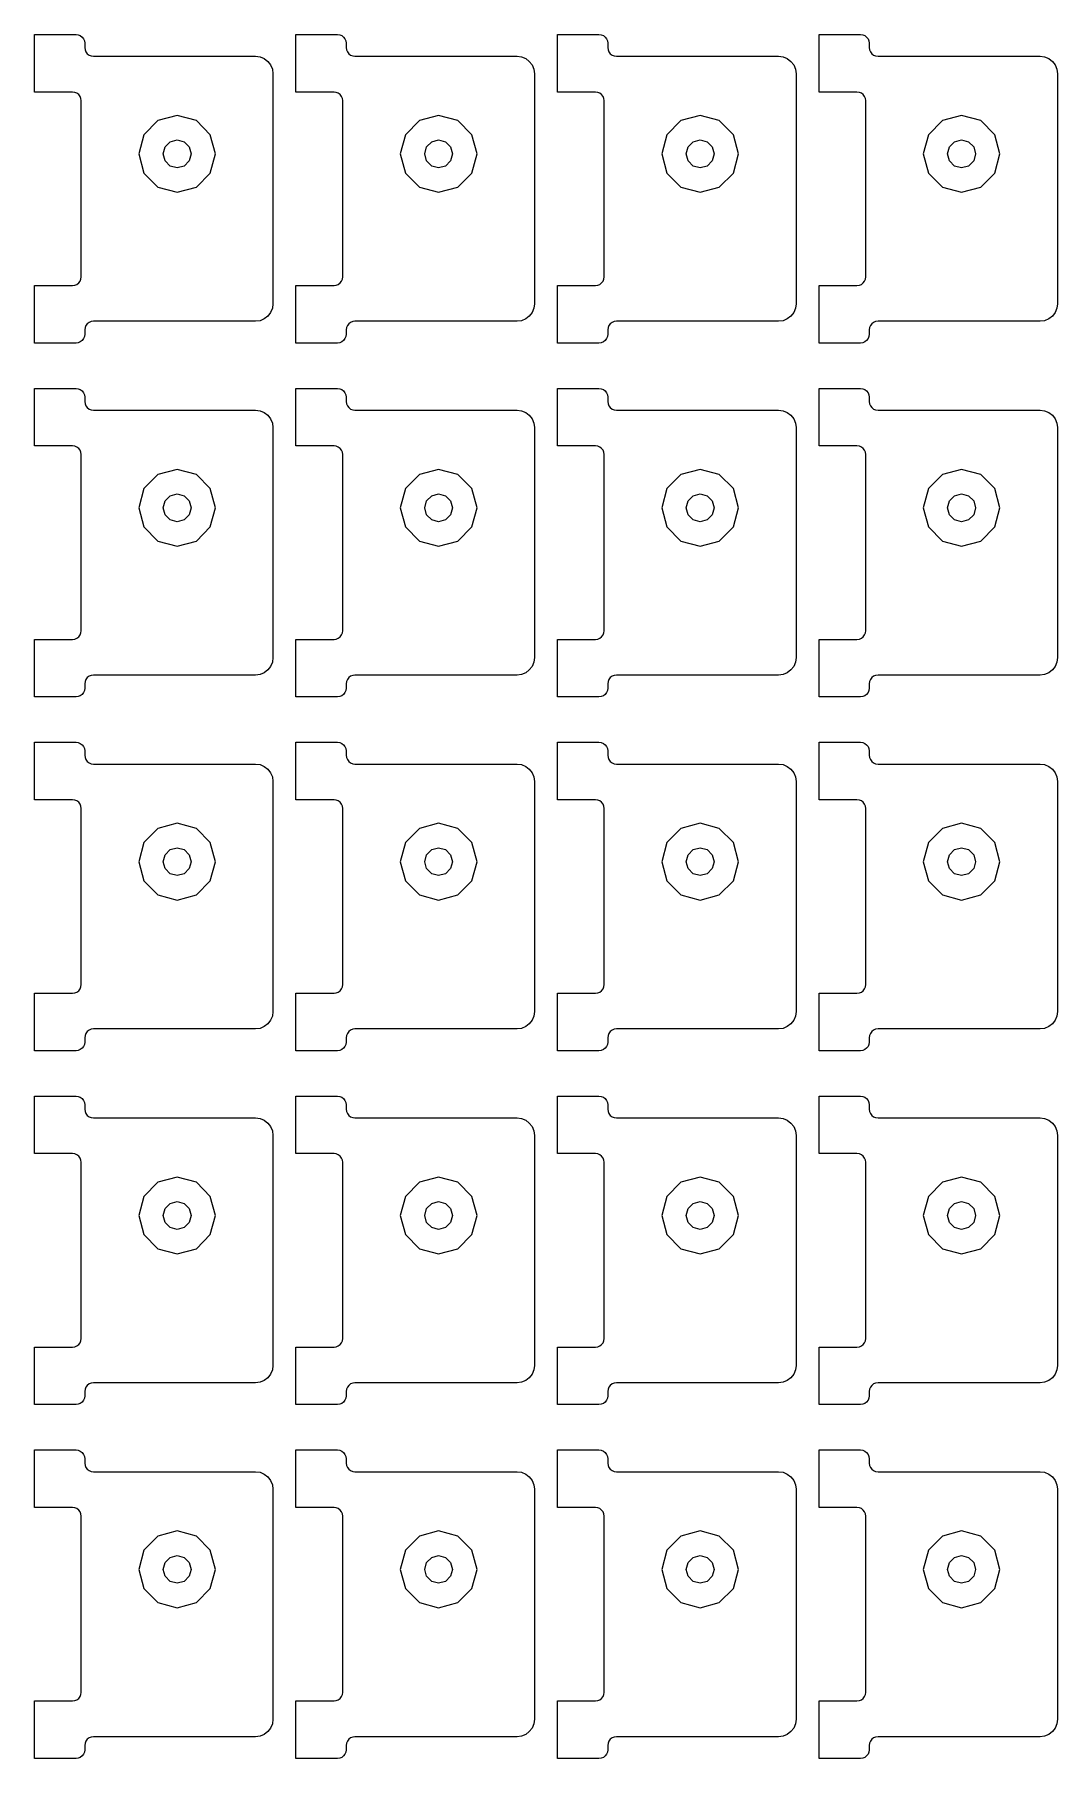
# Model space of a CAD drawing. Extents: x 11 to 212, y 11 to 212.
# Drawn here: x 100.53 to 107.44, y 85.08 to 96.72 of the extents above; entities that cross this region are included whole.
import ezdxf

# ---------------------------------------------------------------- set-up
doc = ezdxf.new("R2010")
doc.units = 0
doc.layers.add('G', color=7, linetype='continuous')

msp = doc.modelspace()

# ---------------------------------------------------------------- linework, layer by layer
at = {"layer": 'G'}
for points in [[(100.788, 95.024), (100.803, 95.026), (100.818, 95.031), (100.83, 95.041), (100.839, 95.053), (100.845, 95.067), (100.847, 95.082), (100.847, 96.271), (100.845, 96.286), (100.839, 96.3), (100.83, 96.312), (100.818, 96.322), (100.803, 96.327), (100.788, 96.329), (100.532, 96.329), (100.532, 96.718), (100.812, 96.718), (100.827, 96.716), (100.841, 96.71), (100.853, 96.7), (100.863, 96.688), (100.869, 96.674), (100.871, 96.659), (100.871, 96.629), (100.873, 96.614), (100.878, 96.6), (100.888, 96.588), (100.9, 96.578), (100.914, 96.573), (100.929, 96.571), (102.024, 96.571), (102.054, 96.567), (102.082, 96.555), (102.107, 96.536), (102.125, 96.512), (102.137, 96.483), (102.141, 96.453), (102.141, 94.9), (102.137, 94.87), (102.125, 94.841), (102.107, 94.817), (102.082, 94.798), (102.054, 94.786), (102.024, 94.782), (100.929, 94.782), (100.914, 94.78), (100.9, 94.774), (100.888, 94.765), (100.878, 94.753), (100.873, 94.739), (100.871, 94.724), (100.871, 94.694), (100.869, 94.679), (100.863, 94.665), (100.853, 94.653), (100.841, 94.643), (100.827, 94.637), (100.812, 94.635), (100.532, 94.635), (100.532, 95.024)], [(102.553, 95.024), (102.568, 95.026), (102.582, 95.031), (102.595, 95.041), (102.604, 95.053), (102.61, 95.067), (102.612, 95.082), (102.612, 96.271), (102.61, 96.286), (102.604, 96.3), (102.595, 96.312), (102.582, 96.322), (102.568, 96.327), (102.553, 96.329), (102.296, 96.329), (102.296, 96.718), (102.576, 96.718), (102.592, 96.716), (102.606, 96.71), (102.618, 96.7), (102.627, 96.688), (102.633, 96.674), (102.635, 96.659), (102.635, 96.629), (102.637, 96.614), (102.643, 96.6), (102.653, 96.588), (102.665, 96.578), (102.679, 96.573), (102.694, 96.571), (103.788, 96.571), (103.819, 96.567), (103.847, 96.555), (103.871, 96.536), (103.89, 96.512), (103.902, 96.483), (103.906, 96.453), (103.906, 94.9), (103.902, 94.87), (103.89, 94.841), (103.871, 94.817), (103.847, 94.798), (103.819, 94.786), (103.788, 94.782), (102.694, 94.782), (102.679, 94.78), (102.665, 94.774), (102.653, 94.765), (102.643, 94.753), (102.637, 94.739), (102.635, 94.724), (102.635, 94.694), (102.633, 94.679), (102.627, 94.665), (102.618, 94.653), (102.606, 94.643), (102.592, 94.637), (102.576, 94.635), (102.296, 94.635), (102.296, 95.024)], [(104.318, 95.024), (104.333, 95.026), (104.347, 95.031), (104.359, 95.041), (104.369, 95.053), (104.374, 95.067), (104.376, 95.082), (104.376, 96.271), (104.374, 96.286), (104.369, 96.3), (104.359, 96.312), (104.347, 96.322), (104.333, 96.327), (104.318, 96.329), (104.061, 96.329), (104.061, 96.718), (104.341, 96.718), (104.356, 96.716), (104.371, 96.71), (104.383, 96.7), (104.392, 96.688), (104.398, 96.674), (104.4, 96.659), (104.4, 96.629), (104.402, 96.614), (104.408, 96.6), (104.417, 96.588), (104.429, 96.578), (104.444, 96.573), (104.459, 96.571), (105.553, 96.571), (105.583, 96.567), (105.612, 96.555), (105.636, 96.536), (105.655, 96.512), (105.667, 96.483), (105.671, 96.453), (105.671, 94.9), (105.667, 94.87), (105.655, 94.841), (105.636, 94.817), (105.612, 94.798), (105.583, 94.786), (105.553, 94.782), (104.459, 94.782), (104.444, 94.78), (104.429, 94.774), (104.417, 94.765), (104.408, 94.753), (104.402, 94.739), (104.4, 94.724), (104.4, 94.694), (104.398, 94.679), (104.392, 94.665), (104.383, 94.653), (104.371, 94.643), (104.356, 94.637), (104.341, 94.635), (104.061, 94.635), (104.061, 95.024)], [(106.082, 95.024), (106.098, 95.026), (106.112, 95.031), (106.124, 95.041), (106.133, 95.053), (106.139, 95.067), (106.141, 95.082), (106.141, 96.271), (106.139, 96.286), (106.133, 96.3), (106.124, 96.312), (106.112, 96.322), (106.098, 96.327), (106.082, 96.329), (105.826, 96.329), (105.826, 96.718), (106.106, 96.718), (106.121, 96.716), (106.135, 96.71), (106.147, 96.7), (106.157, 96.688), (106.163, 96.674), (106.165, 96.659), (106.165, 96.629), (106.167, 96.614), (106.173, 96.6), (106.182, 96.588), (106.194, 96.578), (106.208, 96.573), (106.224, 96.571), (107.318, 96.571), (107.348, 96.567), (107.376, 96.555), (107.401, 96.536), (107.42, 96.512), (107.431, 96.483), (107.435, 96.453), (107.435, 94.9), (107.431, 94.87), (107.42, 94.841), (107.401, 94.817), (107.376, 94.798), (107.348, 94.786), (107.318, 94.782), (106.224, 94.782), (106.208, 94.78), (106.194, 94.774), (106.182, 94.765), (106.173, 94.753), (106.167, 94.739), (106.165, 94.724), (106.165, 94.694), (106.163, 94.679), (106.157, 94.665), (106.147, 94.653), (106.135, 94.643), (106.121, 94.637), (106.106, 94.635), (105.826, 94.635), (105.826, 95.024)], [(101.718, 95.782), (101.753, 95.912), (101.718, 96.041), (101.624, 96.136), (101.494, 96.171), (101.365, 96.136), (101.27, 96.041), (101.235, 95.912), (101.27, 95.782), (101.365, 95.688), (101.494, 95.653), (101.624, 95.688)], [(103.483, 95.782), (103.518, 95.912), (103.483, 96.041), (103.388, 96.136), (103.259, 96.171), (103.129, 96.136), (103.035, 96.041), (103, 95.912), (103.035, 95.782), (103.129, 95.688), (103.259, 95.653), (103.388, 95.688)], [(105.248, 95.782), (105.282, 95.912), (105.248, 96.041), (105.153, 96.136), (105.024, 96.171), (104.894, 96.136), (104.799, 96.041), (104.765, 95.912), (104.799, 95.782), (104.894, 95.688), (105.024, 95.653), (105.153, 95.688)], [(107.012, 95.782), (107.047, 95.912), (107.012, 96.041), (106.918, 96.136), (106.788, 96.171), (106.659, 96.136), (106.564, 96.041), (106.529, 95.912), (106.564, 95.782), (106.659, 95.688), (106.788, 95.653), (106.918, 95.688)], [(101.588, 95.912), (101.576, 95.865), (101.541, 95.83), (101.494, 95.818), (101.447, 95.83), (101.413, 95.865), (101.4, 95.912), (101.413, 95.959), (101.447, 95.993), (101.494, 96.006), (101.541, 95.993), (101.576, 95.959)], [(103.353, 95.912), (103.34, 95.865), (103.306, 95.83), (103.259, 95.818), (103.212, 95.83), (103.177, 95.865), (103.165, 95.912), (103.177, 95.959), (103.212, 95.993), (103.259, 96.006), (103.306, 95.993), (103.34, 95.959)], [(105.118, 95.912), (105.105, 95.865), (105.071, 95.83), (105.024, 95.818), (104.976, 95.83), (104.942, 95.865), (104.929, 95.912), (104.942, 95.959), (104.976, 95.993), (105.024, 96.006), (105.071, 95.993), (105.105, 95.959)], [(106.882, 95.912), (106.87, 95.865), (106.835, 95.83), (106.788, 95.818), (106.741, 95.83), (106.707, 95.865), (106.694, 95.912), (106.707, 95.959), (106.741, 95.993), (106.788, 96.006), (106.835, 95.993), (106.87, 95.959)], [(100.788, 92.635), (100.803, 92.637), (100.818, 92.643), (100.83, 92.653), (100.839, 92.665), (100.845, 92.679), (100.847, 92.694), (100.847, 93.882), (100.845, 93.898), (100.839, 93.912), (100.83, 93.924), (100.818, 93.933), (100.803, 93.939), (100.788, 93.941), (100.532, 93.941), (100.532, 94.329), (100.812, 94.329), (100.827, 94.327), (100.841, 94.322), (100.853, 94.312), (100.863, 94.3), (100.869, 94.286), (100.871, 94.271), (100.871, 94.241), (100.873, 94.226), (100.878, 94.212), (100.888, 94.2), (100.9, 94.19), (100.914, 94.184), (100.929, 94.182), (102.024, 94.182), (102.054, 94.178), (102.082, 94.167), (102.107, 94.148), (102.125, 94.124), (102.137, 94.095), (102.141, 94.065), (102.141, 92.512), (102.137, 92.481), (102.125, 92.453), (102.107, 92.429), (102.082, 92.41), (102.054, 92.398), (102.024, 92.394), (100.929, 92.394), (100.914, 92.392), (100.9, 92.386), (100.888, 92.377), (100.878, 92.365), (100.873, 92.351), (100.871, 92.335), (100.871, 92.306), (100.869, 92.291), (100.863, 92.276), (100.853, 92.264), (100.841, 92.255), (100.827, 92.249), (100.812, 92.247), (100.532, 92.247), (100.532, 92.635)], [(102.553, 92.635), (102.568, 92.637), (102.582, 92.643), (102.595, 92.653), (102.604, 92.665), (102.61, 92.679), (102.612, 92.694), (102.612, 93.882), (102.61, 93.898), (102.604, 93.912), (102.595, 93.924), (102.582, 93.933), (102.568, 93.939), (102.553, 93.941), (102.296, 93.941), (102.296, 94.329), (102.576, 94.329), (102.592, 94.327), (102.606, 94.322), (102.618, 94.312), (102.627, 94.3), (102.633, 94.286), (102.635, 94.271), (102.635, 94.241), (102.637, 94.226), (102.643, 94.212), (102.653, 94.2), (102.665, 94.19), (102.679, 94.184), (102.694, 94.182), (103.788, 94.182), (103.819, 94.178), (103.847, 94.167), (103.871, 94.148), (103.89, 94.124), (103.902, 94.095), (103.906, 94.065), (103.906, 92.512), (103.902, 92.481), (103.89, 92.453), (103.871, 92.429), (103.847, 92.41), (103.819, 92.398), (103.788, 92.394), (102.694, 92.394), (102.679, 92.392), (102.665, 92.386), (102.653, 92.377), (102.643, 92.365), (102.637, 92.351), (102.635, 92.335), (102.635, 92.306), (102.633, 92.291), (102.627, 92.276), (102.618, 92.264), (102.606, 92.255), (102.592, 92.249), (102.576, 92.247), (102.296, 92.247), (102.296, 92.635)], [(104.318, 92.635), (104.333, 92.637), (104.347, 92.643), (104.359, 92.653), (104.369, 92.665), (104.374, 92.679), (104.376, 92.694), (104.376, 93.882), (104.374, 93.898), (104.369, 93.912), (104.359, 93.924), (104.347, 93.933), (104.333, 93.939), (104.318, 93.941), (104.061, 93.941), (104.061, 94.329), (104.341, 94.329), (104.356, 94.327), (104.371, 94.322), (104.383, 94.312), (104.392, 94.3), (104.398, 94.286), (104.4, 94.271), (104.4, 94.241), (104.402, 94.226), (104.408, 94.212), (104.417, 94.2), (104.429, 94.19), (104.444, 94.184), (104.459, 94.182), (105.553, 94.182), (105.583, 94.178), (105.612, 94.167), (105.636, 94.148), (105.655, 94.124), (105.667, 94.095), (105.671, 94.065), (105.671, 92.512), (105.667, 92.481), (105.655, 92.453), (105.636, 92.429), (105.612, 92.41), (105.583, 92.398), (105.553, 92.394), (104.459, 92.394), (104.444, 92.392), (104.429, 92.386), (104.417, 92.377), (104.408, 92.365), (104.402, 92.351), (104.4, 92.335), (104.4, 92.306), (104.398, 92.291), (104.392, 92.276), (104.383, 92.264), (104.371, 92.255), (104.356, 92.249), (104.341, 92.247), (104.061, 92.247), (104.061, 92.635)], [(106.082, 92.635), (106.098, 92.637), (106.112, 92.643), (106.124, 92.653), (106.133, 92.665), (106.139, 92.679), (106.141, 92.694), (106.141, 93.882), (106.139, 93.898), (106.133, 93.912), (106.124, 93.924), (106.112, 93.933), (106.098, 93.939), (106.082, 93.941), (105.826, 93.941), (105.826, 94.329), (106.106, 94.329), (106.121, 94.327), (106.135, 94.322), (106.147, 94.312), (106.157, 94.3), (106.163, 94.286), (106.165, 94.271), (106.165, 94.241), (106.167, 94.226), (106.173, 94.212), (106.182, 94.2), (106.194, 94.19), (106.208, 94.184), (106.224, 94.182), (107.318, 94.182), (107.348, 94.178), (107.376, 94.167), (107.401, 94.148), (107.42, 94.124), (107.431, 94.095), (107.435, 94.065), (107.435, 92.512), (107.431, 92.481), (107.42, 92.453), (107.401, 92.429), (107.376, 92.41), (107.348, 92.398), (107.318, 92.394), (106.224, 92.394), (106.208, 92.392), (106.194, 92.386), (106.182, 92.377), (106.173, 92.365), (106.167, 92.351), (106.165, 92.335), (106.165, 92.306), (106.163, 92.291), (106.157, 92.276), (106.147, 92.264), (106.135, 92.255), (106.121, 92.249), (106.106, 92.247), (105.826, 92.247), (105.826, 92.635)], [(101.718, 93.394), (101.753, 93.524), (101.718, 93.653), (101.624, 93.748), (101.494, 93.782), (101.365, 93.748), (101.27, 93.653), (101.235, 93.524), (101.27, 93.394), (101.365, 93.299), (101.494, 93.265), (101.624, 93.299)], [(103.483, 93.394), (103.518, 93.524), (103.483, 93.653), (103.388, 93.748), (103.259, 93.782), (103.129, 93.748), (103.035, 93.653), (103, 93.524), (103.035, 93.394), (103.129, 93.299), (103.259, 93.265), (103.388, 93.299)], [(105.248, 93.394), (105.282, 93.524), (105.248, 93.653), (105.153, 93.748), (105.024, 93.782), (104.894, 93.748), (104.799, 93.653), (104.765, 93.524), (104.799, 93.394), (104.894, 93.299), (105.024, 93.265), (105.153, 93.299)], [(107.012, 93.394), (107.047, 93.524), (107.012, 93.653), (106.918, 93.748), (106.788, 93.782), (106.659, 93.748), (106.564, 93.653), (106.529, 93.524), (106.564, 93.394), (106.659, 93.299), (106.788, 93.265), (106.918, 93.299)], [(101.588, 93.524), (101.576, 93.476), (101.541, 93.442), (101.494, 93.429), (101.447, 93.442), (101.413, 93.476), (101.4, 93.524), (101.413, 93.571), (101.447, 93.605), (101.494, 93.618), (101.541, 93.605), (101.576, 93.571)], [(103.353, 93.524), (103.34, 93.476), (103.306, 93.442), (103.259, 93.429), (103.212, 93.442), (103.177, 93.476), (103.165, 93.524), (103.177, 93.571), (103.212, 93.605), (103.259, 93.618), (103.306, 93.605), (103.34, 93.571)], [(105.118, 93.524), (105.105, 93.476), (105.071, 93.442), (105.024, 93.429), (104.976, 93.442), (104.942, 93.476), (104.929, 93.524), (104.942, 93.571), (104.976, 93.605), (105.024, 93.618), (105.071, 93.605), (105.105, 93.571)], [(106.882, 93.524), (106.87, 93.476), (106.835, 93.442), (106.788, 93.429), (106.741, 93.442), (106.707, 93.476), (106.694, 93.524), (106.707, 93.571), (106.741, 93.605), (106.788, 93.618), (106.835, 93.605), (106.87, 93.571)], [(100.788, 90.247), (100.803, 90.249), (100.818, 90.255), (100.83, 90.264), (100.839, 90.276), (100.845, 90.291), (100.847, 90.306), (100.847, 91.494), (100.845, 91.509), (100.839, 91.524), (100.83, 91.536), (100.818, 91.545), (100.803, 91.551), (100.788, 91.553), (100.532, 91.553), (100.532, 91.941), (100.812, 91.941), (100.827, 91.939), (100.841, 91.933), (100.853, 91.924), (100.863, 91.912), (100.869, 91.898), (100.871, 91.882), (100.871, 91.853), (100.873, 91.838), (100.878, 91.824), (100.888, 91.811), (100.9, 91.802), (100.914, 91.796), (100.929, 91.794), (102.024, 91.794), (102.054, 91.79), (102.082, 91.778), (102.107, 91.76), (102.125, 91.735), (102.137, 91.707), (102.141, 91.676), (102.141, 90.124), (102.137, 90.093), (102.125, 90.065), (102.107, 90.04), (102.082, 90.022), (102.054, 90.01), (102.024, 90.006), (100.929, 90.006), (100.914, 90.004), (100.9, 89.998), (100.888, 89.989), (100.878, 89.976), (100.873, 89.962), (100.871, 89.947), (100.871, 89.918), (100.869, 89.902), (100.863, 89.888), (100.853, 89.876), (100.841, 89.867), (100.827, 89.861), (100.812, 89.859), (100.532, 89.859), (100.532, 90.247)], [(102.553, 90.247), (102.568, 90.249), (102.582, 90.255), (102.595, 90.264), (102.604, 90.276), (102.61, 90.291), (102.612, 90.306), (102.612, 91.494), (102.61, 91.509), (102.604, 91.524), (102.595, 91.536), (102.582, 91.545), (102.568, 91.551), (102.553, 91.553), (102.296, 91.553), (102.296, 91.941), (102.576, 91.941), (102.592, 91.939), (102.606, 91.933), (102.618, 91.924), (102.627, 91.912), (102.633, 91.898), (102.635, 91.882), (102.635, 91.853), (102.637, 91.838), (102.643, 91.824), (102.653, 91.811), (102.665, 91.802), (102.679, 91.796), (102.694, 91.794), (103.788, 91.794), (103.819, 91.79), (103.847, 91.778), (103.871, 91.76), (103.89, 91.735), (103.902, 91.707), (103.906, 91.676), (103.906, 90.124), (103.902, 90.093), (103.89, 90.065), (103.871, 90.04), (103.847, 90.022), (103.819, 90.01), (103.788, 90.006), (102.694, 90.006), (102.679, 90.004), (102.665, 89.998), (102.653, 89.989), (102.643, 89.976), (102.637, 89.962), (102.635, 89.947), (102.635, 89.918), (102.633, 89.902), (102.627, 89.888), (102.618, 89.876), (102.606, 89.867), (102.592, 89.861), (102.576, 89.859), (102.296, 89.859), (102.296, 90.247)], [(104.318, 90.247), (104.333, 90.249), (104.347, 90.255), (104.359, 90.264), (104.369, 90.276), (104.374, 90.291), (104.376, 90.306), (104.376, 91.494), (104.374, 91.509), (104.369, 91.524), (104.359, 91.536), (104.347, 91.545), (104.333, 91.551), (104.318, 91.553), (104.061, 91.553), (104.061, 91.941), (104.341, 91.941), (104.356, 91.939), (104.371, 91.933), (104.383, 91.924), (104.392, 91.912), (104.398, 91.898), (104.4, 91.882), (104.4, 91.853), (104.402, 91.838), (104.408, 91.824), (104.417, 91.811), (104.429, 91.802), (104.444, 91.796), (104.459, 91.794), (105.553, 91.794), (105.583, 91.79), (105.612, 91.778), (105.636, 91.76), (105.655, 91.735), (105.667, 91.707), (105.671, 91.676), (105.671, 90.124), (105.667, 90.093), (105.655, 90.065), (105.636, 90.04), (105.612, 90.022), (105.583, 90.01), (105.553, 90.006), (104.459, 90.006), (104.444, 90.004), (104.429, 89.998), (104.417, 89.989), (104.408, 89.976), (104.402, 89.962), (104.4, 89.947), (104.4, 89.918), (104.398, 89.902), (104.392, 89.888), (104.383, 89.876), (104.371, 89.867), (104.356, 89.861), (104.341, 89.859), (104.061, 89.859), (104.061, 90.247)], [(106.082, 90.247), (106.098, 90.249), (106.112, 90.255), (106.124, 90.264), (106.133, 90.276), (106.139, 90.291), (106.141, 90.306), (106.141, 91.494), (106.139, 91.509), (106.133, 91.524), (106.124, 91.536), (106.112, 91.545), (106.098, 91.551), (106.082, 91.553), (105.826, 91.553), (105.826, 91.941), (106.106, 91.941), (106.121, 91.939), (106.135, 91.933), (106.147, 91.924), (106.157, 91.912), (106.163, 91.898), (106.165, 91.882), (106.165, 91.853), (106.167, 91.838), (106.173, 91.824), (106.182, 91.811), (106.194, 91.802), (106.208, 91.796), (106.224, 91.794), (107.318, 91.794), (107.348, 91.79), (107.376, 91.778), (107.401, 91.76), (107.42, 91.735), (107.431, 91.707), (107.435, 91.676), (107.435, 90.124), (107.431, 90.093), (107.42, 90.065), (107.401, 90.04), (107.376, 90.022), (107.348, 90.01), (107.318, 90.006), (106.224, 90.006), (106.208, 90.004), (106.194, 89.998), (106.182, 89.989), (106.173, 89.976), (106.167, 89.962), (106.165, 89.947), (106.165, 89.918), (106.163, 89.902), (106.157, 89.888), (106.147, 89.876), (106.135, 89.867), (106.121, 89.861), (106.106, 89.859), (105.826, 89.859), (105.826, 90.247)], [(101.718, 91.006), (101.753, 91.135), (101.718, 91.265), (101.624, 91.359), (101.494, 91.394), (101.365, 91.359), (101.27, 91.265), (101.235, 91.135), (101.27, 91.006), (101.365, 90.911), (101.494, 90.876), (101.624, 90.911)], [(103.483, 91.006), (103.518, 91.135), (103.483, 91.265), (103.388, 91.359), (103.259, 91.394), (103.129, 91.359), (103.035, 91.265), (103, 91.135), (103.035, 91.006), (103.129, 90.911), (103.259, 90.876), (103.388, 90.911)], [(105.248, 91.006), (105.282, 91.135), (105.248, 91.265), (105.153, 91.359), (105.024, 91.394), (104.894, 91.359), (104.799, 91.265), (104.765, 91.135), (104.799, 91.006), (104.894, 90.911), (105.024, 90.876), (105.153, 90.911)], [(107.012, 91.006), (107.047, 91.135), (107.012, 91.265), (106.918, 91.359), (106.788, 91.394), (106.659, 91.359), (106.564, 91.265), (106.529, 91.135), (106.564, 91.006), (106.659, 90.911), (106.788, 90.876), (106.918, 90.911)], [(101.588, 91.135), (101.576, 91.088), (101.541, 91.054), (101.494, 91.041), (101.447, 91.054), (101.413, 91.088), (101.4, 91.135), (101.413, 91.182), (101.447, 91.217), (101.494, 91.229), (101.541, 91.217), (101.576, 91.182)], [(103.353, 91.135), (103.34, 91.088), (103.306, 91.054), (103.259, 91.041), (103.212, 91.054), (103.177, 91.088), (103.165, 91.135), (103.177, 91.182), (103.212, 91.217), (103.259, 91.229), (103.306, 91.217), (103.34, 91.182)], [(105.118, 91.135), (105.105, 91.088), (105.071, 91.054), (105.024, 91.041), (104.976, 91.054), (104.942, 91.088), (104.929, 91.135), (104.942, 91.182), (104.976, 91.217), (105.024, 91.229), (105.071, 91.217), (105.105, 91.182)], [(106.882, 91.135), (106.87, 91.088), (106.835, 91.054), (106.788, 91.041), (106.741, 91.054), (106.707, 91.088), (106.694, 91.135), (106.707, 91.182), (106.741, 91.217), (106.788, 91.229), (106.835, 91.217), (106.87, 91.182)], [(100.788, 87.859), (100.803, 87.861), (100.818, 87.867), (100.83, 87.876), (100.839, 87.888), (100.845, 87.902), (100.847, 87.918), (100.847, 89.106), (100.845, 89.121), (100.839, 89.135), (100.83, 89.147), (100.818, 89.157), (100.803, 89.163), (100.788, 89.165), (100.532, 89.165), (100.532, 89.553), (100.812, 89.553), (100.827, 89.551), (100.841, 89.545), (100.853, 89.536), (100.863, 89.524), (100.869, 89.509), (100.871, 89.494), (100.871, 89.465), (100.873, 89.449), (100.878, 89.435), (100.888, 89.423), (100.9, 89.414), (100.914, 89.408), (100.929, 89.406), (102.024, 89.406), (102.054, 89.402), (102.082, 89.39), (102.107, 89.371), (102.125, 89.347), (102.137, 89.319), (102.141, 89.288), (102.141, 87.735), (102.137, 87.705), (102.125, 87.676), (102.107, 87.652), (102.082, 87.633), (102.054, 87.622), (102.024, 87.618), (100.929, 87.618), (100.914, 87.616), (100.9, 87.61), (100.888, 87.6), (100.878, 87.588), (100.873, 87.574), (100.871, 87.559), (100.871, 87.529), (100.869, 87.514), (100.863, 87.5), (100.853, 87.488), (100.841, 87.478), (100.827, 87.473), (100.812, 87.471), (100.532, 87.471), (100.532, 87.859)], [(102.553, 87.859), (102.568, 87.861), (102.582, 87.867), (102.595, 87.876), (102.604, 87.888), (102.61, 87.902), (102.612, 87.918), (102.612, 89.106), (102.61, 89.121), (102.604, 89.135), (102.595, 89.147), (102.582, 89.157), (102.568, 89.163), (102.553, 89.165), (102.296, 89.165), (102.296, 89.553), (102.576, 89.553), (102.592, 89.551), (102.606, 89.545), (102.618, 89.536), (102.627, 89.524), (102.633, 89.509), (102.635, 89.494), (102.635, 89.465), (102.637, 89.449), (102.643, 89.435), (102.653, 89.423), (102.665, 89.414), (102.679, 89.408), (102.694, 89.406), (103.788, 89.406), (103.819, 89.402), (103.847, 89.39), (103.871, 89.371), (103.89, 89.347), (103.902, 89.319), (103.906, 89.288), (103.906, 87.735), (103.902, 87.705), (103.89, 87.676), (103.871, 87.652), (103.847, 87.633), (103.819, 87.622), (103.788, 87.618), (102.694, 87.618), (102.679, 87.616), (102.665, 87.61), (102.653, 87.6), (102.643, 87.588), (102.637, 87.574), (102.635, 87.559), (102.635, 87.529), (102.633, 87.514), (102.627, 87.5), (102.618, 87.488), (102.606, 87.478), (102.592, 87.473), (102.576, 87.471), (102.296, 87.471), (102.296, 87.859)], [(104.318, 87.859), (104.333, 87.861), (104.347, 87.867), (104.359, 87.876), (104.369, 87.888), (104.374, 87.902), (104.376, 87.918), (104.376, 89.106), (104.374, 89.121), (104.369, 89.135), (104.359, 89.147), (104.347, 89.157), (104.333, 89.163), (104.318, 89.165), (104.061, 89.165), (104.061, 89.553), (104.341, 89.553), (104.356, 89.551), (104.371, 89.545), (104.383, 89.536), (104.392, 89.524), (104.398, 89.509), (104.4, 89.494), (104.4, 89.465), (104.402, 89.449), (104.408, 89.435), (104.417, 89.423), (104.429, 89.414), (104.444, 89.408), (104.459, 89.406), (105.553, 89.406), (105.583, 89.402), (105.612, 89.39), (105.636, 89.371), (105.655, 89.347), (105.667, 89.319), (105.671, 89.288), (105.671, 87.735), (105.667, 87.705), (105.655, 87.676), (105.636, 87.652), (105.612, 87.633), (105.583, 87.622), (105.553, 87.618), (104.459, 87.618), (104.444, 87.616), (104.429, 87.61), (104.417, 87.6), (104.408, 87.588), (104.402, 87.574), (104.4, 87.559), (104.4, 87.529), (104.398, 87.514), (104.392, 87.5), (104.383, 87.488), (104.371, 87.478), (104.356, 87.473), (104.341, 87.471), (104.061, 87.471), (104.061, 87.859)], [(106.082, 87.859), (106.098, 87.861), (106.112, 87.867), (106.124, 87.876), (106.133, 87.888), (106.139, 87.902), (106.141, 87.918), (106.141, 89.106), (106.139, 89.121), (106.133, 89.135), (106.124, 89.147), (106.112, 89.157), (106.098, 89.163), (106.082, 89.165), (105.826, 89.165), (105.826, 89.553), (106.106, 89.553), (106.121, 89.551), (106.135, 89.545), (106.147, 89.536), (106.157, 89.524), (106.163, 89.509), (106.165, 89.494), (106.165, 89.465), (106.167, 89.449), (106.173, 89.435), (106.182, 89.423), (106.194, 89.414), (106.208, 89.408), (106.224, 89.406), (107.318, 89.406), (107.348, 89.402), (107.376, 89.39), (107.401, 89.371), (107.42, 89.347), (107.431, 89.319), (107.435, 89.288), (107.435, 87.735), (107.431, 87.705), (107.42, 87.676), (107.401, 87.652), (107.376, 87.633), (107.348, 87.622), (107.318, 87.618), (106.224, 87.618), (106.208, 87.616), (106.194, 87.61), (106.182, 87.6), (106.173, 87.588), (106.167, 87.574), (106.165, 87.559), (106.165, 87.529), (106.163, 87.514), (106.157, 87.5), (106.147, 87.488), (106.135, 87.478), (106.121, 87.473), (106.106, 87.471), (105.826, 87.471), (105.826, 87.859)], [(101.718, 88.618), (101.753, 88.747), (101.718, 88.876), (101.624, 88.971), (101.494, 89.006), (101.365, 88.971), (101.27, 88.876), (101.235, 88.747), (101.27, 88.618), (101.365, 88.523), (101.494, 88.488), (101.624, 88.523)], [(103.483, 88.618), (103.518, 88.747), (103.483, 88.876), (103.388, 88.971), (103.259, 89.006), (103.129, 88.971), (103.035, 88.876), (103, 88.747), (103.035, 88.618), (103.129, 88.523), (103.259, 88.488), (103.388, 88.523)], [(105.248, 88.618), (105.282, 88.747), (105.248, 88.876), (105.153, 88.971), (105.024, 89.006), (104.894, 88.971), (104.799, 88.876), (104.765, 88.747), (104.799, 88.618), (104.894, 88.523), (105.024, 88.488), (105.153, 88.523)], [(107.012, 88.618), (107.047, 88.747), (107.012, 88.876), (106.918, 88.971), (106.788, 89.006), (106.659, 88.971), (106.564, 88.876), (106.529, 88.747), (106.564, 88.618), (106.659, 88.523), (106.788, 88.488), (106.918, 88.523)], [(101.588, 88.747), (101.576, 88.7), (101.541, 88.666), (101.494, 88.653), (101.447, 88.666), (101.413, 88.7), (101.4, 88.747), (101.413, 88.794), (101.447, 88.829), (101.494, 88.841), (101.541, 88.829), (101.576, 88.794)], [(103.353, 88.747), (103.34, 88.7), (103.306, 88.666), (103.259, 88.653), (103.212, 88.666), (103.177, 88.7), (103.165, 88.747), (103.177, 88.794), (103.212, 88.829), (103.259, 88.841), (103.306, 88.829), (103.34, 88.794)], [(105.118, 88.747), (105.105, 88.7), (105.071, 88.666), (105.024, 88.653), (104.976, 88.666), (104.942, 88.7), (104.929, 88.747), (104.942, 88.794), (104.976, 88.829), (105.024, 88.841), (105.071, 88.829), (105.105, 88.794)], [(106.882, 88.747), (106.87, 88.7), (106.835, 88.666), (106.788, 88.653), (106.741, 88.666), (106.707, 88.7), (106.694, 88.747), (106.707, 88.794), (106.741, 88.829), (106.788, 88.841), (106.835, 88.829), (106.87, 88.794)], [(100.788, 85.471), (100.803, 85.473), (100.818, 85.478), (100.83, 85.488), (100.839, 85.5), (100.845, 85.514), (100.847, 85.529), (100.847, 86.718), (100.845, 86.733), (100.839, 86.747), (100.83, 86.759), (100.818, 86.769), (100.803, 86.774), (100.788, 86.776), (100.532, 86.776), (100.532, 87.165), (100.812, 87.165), (100.827, 87.163), (100.841, 87.157), (100.853, 87.147), (100.863, 87.135), (100.869, 87.121), (100.871, 87.106), (100.871, 87.076), (100.873, 87.061), (100.878, 87.047), (100.888, 87.035), (100.9, 87.026), (100.914, 87.02), (100.929, 87.018), (102.024, 87.018), (102.054, 87.014), (102.082, 87.002), (102.107, 86.983), (102.125, 86.959), (102.137, 86.93), (102.141, 86.9), (102.141, 85.347), (102.137, 85.317), (102.125, 85.288), (102.107, 85.264), (102.082, 85.245), (102.054, 85.233), (102.024, 85.229), (100.929, 85.229), (100.914, 85.227), (100.9, 85.222), (100.888, 85.212), (100.878, 85.2), (100.873, 85.186), (100.871, 85.171), (100.871, 85.141), (100.869, 85.126), (100.863, 85.112), (100.853, 85.1), (100.841, 85.09), (100.827, 85.084), (100.812, 85.082), (100.532, 85.082), (100.532, 85.471)], [(102.553, 85.471), (102.568, 85.473), (102.582, 85.478), (102.595, 85.488), (102.604, 85.5), (102.61, 85.514), (102.612, 85.529), (102.612, 86.718), (102.61, 86.733), (102.604, 86.747), (102.595, 86.759), (102.582, 86.769), (102.568, 86.774), (102.553, 86.776), (102.296, 86.776), (102.296, 87.165), (102.576, 87.165), (102.592, 87.163), (102.606, 87.157), (102.618, 87.147), (102.627, 87.135), (102.633, 87.121), (102.635, 87.106), (102.635, 87.076), (102.637, 87.061), (102.643, 87.047), (102.653, 87.035), (102.665, 87.026), (102.679, 87.02), (102.694, 87.018), (103.788, 87.018), (103.819, 87.014), (103.847, 87.002), (103.871, 86.983), (103.89, 86.959), (103.902, 86.93), (103.906, 86.9), (103.906, 85.347), (103.902, 85.317), (103.89, 85.288), (103.871, 85.264), (103.847, 85.245), (103.819, 85.233), (103.788, 85.229), (102.694, 85.229), (102.679, 85.227), (102.665, 85.222), (102.653, 85.212), (102.643, 85.2), (102.637, 85.186), (102.635, 85.171), (102.635, 85.141), (102.633, 85.126), (102.627, 85.112), (102.618, 85.1), (102.606, 85.09), (102.592, 85.084), (102.576, 85.082), (102.296, 85.082), (102.296, 85.471)], [(104.318, 85.471), (104.333, 85.473), (104.347, 85.478), (104.359, 85.488), (104.369, 85.5), (104.374, 85.514), (104.376, 85.529), (104.376, 86.718), (104.374, 86.733), (104.369, 86.747), (104.359, 86.759), (104.347, 86.769), (104.333, 86.774), (104.318, 86.776), (104.061, 86.776), (104.061, 87.165), (104.341, 87.165), (104.356, 87.163), (104.371, 87.157), (104.383, 87.147), (104.392, 87.135), (104.398, 87.121), (104.4, 87.106), (104.4, 87.076), (104.402, 87.061), (104.408, 87.047), (104.417, 87.035), (104.429, 87.026), (104.444, 87.02), (104.459, 87.018), (105.553, 87.018), (105.583, 87.014), (105.612, 87.002), (105.636, 86.983), (105.655, 86.959), (105.667, 86.93), (105.671, 86.9), (105.671, 85.347), (105.667, 85.317), (105.655, 85.288), (105.636, 85.264), (105.612, 85.245), (105.583, 85.233), (105.553, 85.229), (104.459, 85.229), (104.444, 85.227), (104.429, 85.222), (104.417, 85.212), (104.408, 85.2), (104.402, 85.186), (104.4, 85.171), (104.4, 85.141), (104.398, 85.126), (104.392, 85.112), (104.383, 85.1), (104.371, 85.09), (104.356, 85.084), (104.341, 85.082), (104.061, 85.082), (104.061, 85.471)], [(106.082, 85.471), (106.098, 85.473), (106.112, 85.478), (106.124, 85.488), (106.133, 85.5), (106.139, 85.514), (106.141, 85.529), (106.141, 86.718), (106.139, 86.733), (106.133, 86.747), (106.124, 86.759), (106.112, 86.769), (106.098, 86.774), (106.082, 86.776), (105.826, 86.776), (105.826, 87.165), (106.106, 87.165), (106.121, 87.163), (106.135, 87.157), (106.147, 87.147), (106.157, 87.135), (106.163, 87.121), (106.165, 87.106), (106.165, 87.076), (106.167, 87.061), (106.173, 87.047), (106.182, 87.035), (106.194, 87.026), (106.208, 87.02), (106.224, 87.018), (107.318, 87.018), (107.348, 87.014), (107.376, 87.002), (107.401, 86.983), (107.42, 86.959), (107.431, 86.93), (107.435, 86.9), (107.435, 85.347), (107.431, 85.317), (107.42, 85.288), (107.401, 85.264), (107.376, 85.245), (107.348, 85.233), (107.318, 85.229), (106.224, 85.229), (106.208, 85.227), (106.194, 85.222), (106.182, 85.212), (106.173, 85.2), (106.167, 85.186), (106.165, 85.171), (106.165, 85.141), (106.163, 85.126), (106.157, 85.112), (106.147, 85.1), (106.135, 85.09), (106.121, 85.084), (106.106, 85.082), (105.826, 85.082), (105.826, 85.471)], [(101.718, 86.229), (101.753, 86.359), (101.718, 86.488), (101.624, 86.583), (101.494, 86.618), (101.365, 86.583), (101.27, 86.488), (101.235, 86.359), (101.27, 86.229), (101.365, 86.135), (101.494, 86.1), (101.624, 86.135)], [(103.483, 86.229), (103.518, 86.359), (103.483, 86.488), (103.388, 86.583), (103.259, 86.618), (103.129, 86.583), (103.035, 86.488), (103, 86.359), (103.035, 86.229), (103.129, 86.135), (103.259, 86.1), (103.388, 86.135)], [(105.248, 86.229), (105.282, 86.359), (105.248, 86.488), (105.153, 86.583), (105.024, 86.618), (104.894, 86.583), (104.799, 86.488), (104.765, 86.359), (104.799, 86.229), (104.894, 86.135), (105.024, 86.1), (105.153, 86.135)], [(107.012, 86.229), (107.047, 86.359), (107.012, 86.488), (106.918, 86.583), (106.788, 86.618), (106.659, 86.583), (106.564, 86.488), (106.529, 86.359), (106.564, 86.229), (106.659, 86.135), (106.788, 86.1), (106.918, 86.135)], [(101.588, 86.359), (101.576, 86.312), (101.541, 86.277), (101.494, 86.265), (101.447, 86.277), (101.413, 86.312), (101.4, 86.359), (101.413, 86.406), (101.447, 86.44), (101.494, 86.453), (101.541, 86.44), (101.576, 86.406)], [(103.353, 86.359), (103.34, 86.312), (103.306, 86.277), (103.259, 86.265), (103.212, 86.277), (103.177, 86.312), (103.165, 86.359), (103.177, 86.406), (103.212, 86.44), (103.259, 86.453), (103.306, 86.44), (103.34, 86.406)], [(105.118, 86.359), (105.105, 86.312), (105.071, 86.277), (105.024, 86.265), (104.976, 86.277), (104.942, 86.312), (104.929, 86.359), (104.942, 86.406), (104.976, 86.44), (105.024, 86.453), (105.071, 86.44), (105.105, 86.406)], [(106.882, 86.359), (106.87, 86.312), (106.835, 86.277), (106.788, 86.265), (106.741, 86.277), (106.707, 86.312), (106.694, 86.359), (106.707, 86.406), (106.741, 86.44), (106.788, 86.453), (106.835, 86.44), (106.87, 86.406)]]:
    msp.add_lwpolyline(points, close=True, dxfattribs=at)

doc.saveas('drawing.dxf')
